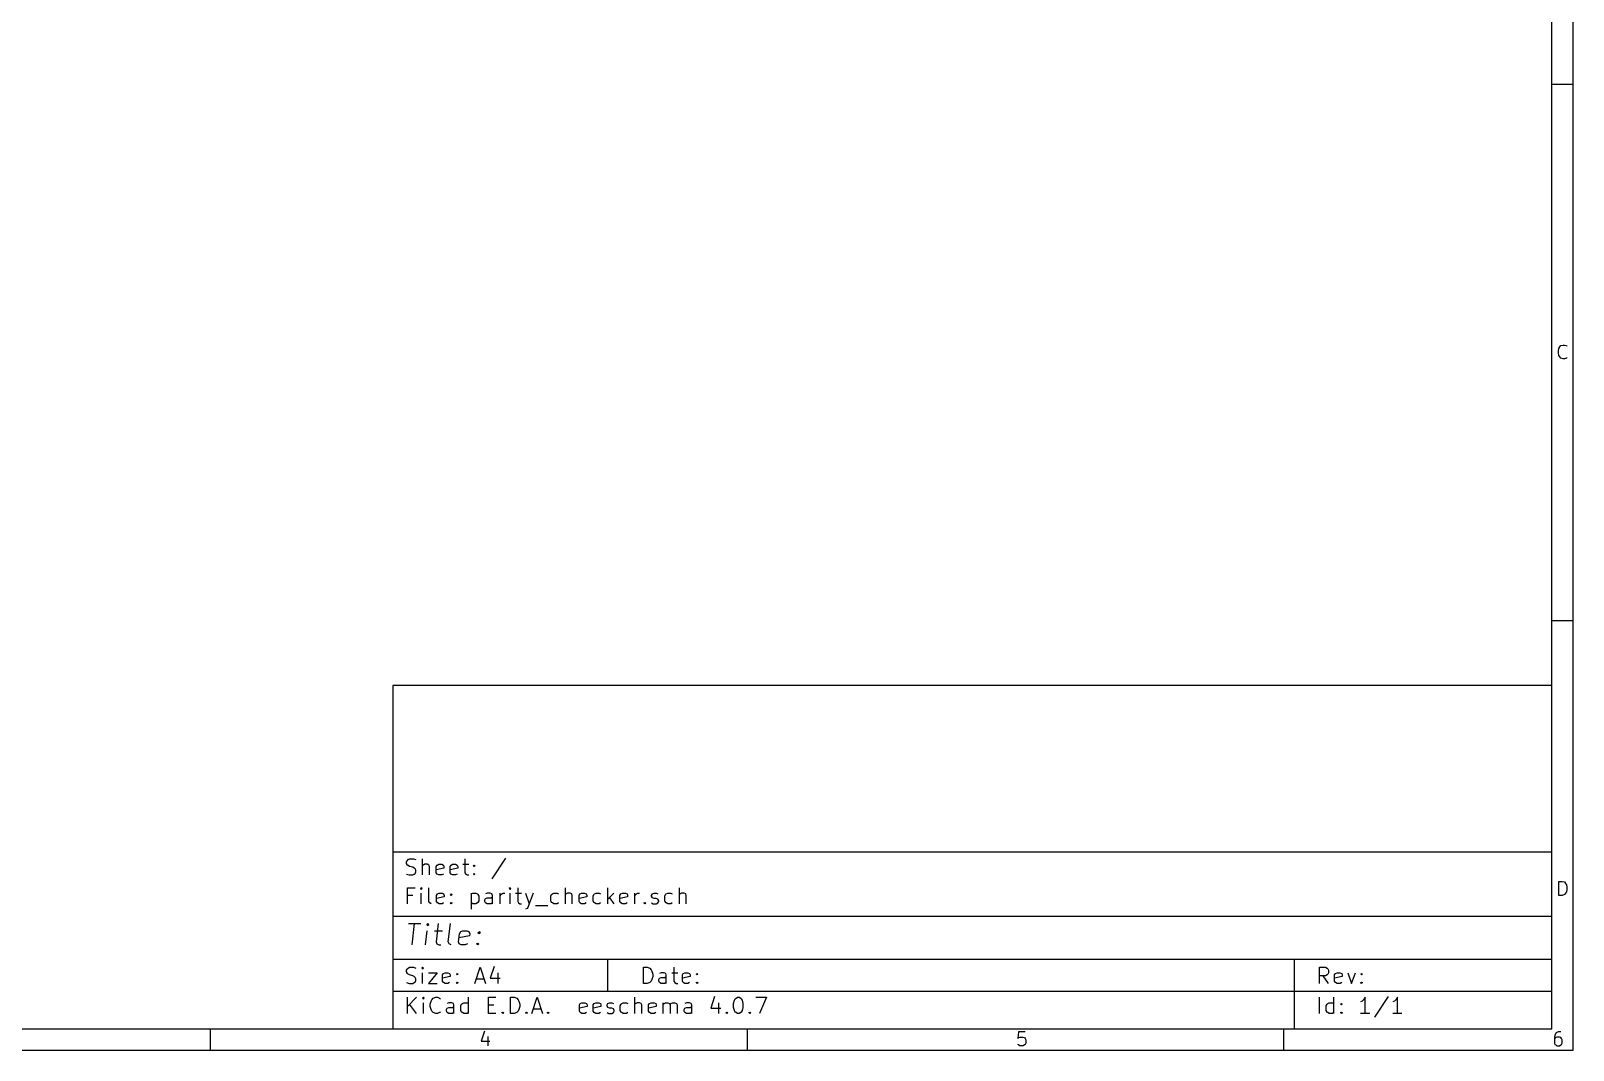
# Model space of a CAD drawing. Extents: x 10 to 287, y -200 to -10.
# Drawn here: x 143.3 to 287, y -200 to -105 of the extents above; entities that cross this region are included whole.
import ezdxf

# ---------------------------------------------------------------- set-up
doc = ezdxf.new("R2010")
doc.units = 0
doc.header["$MEASUREMENT"] = 0

msp = doc.modelspace()

# ---------------------------------------------------------------- linework, layer by layer
at = {"layer": 'Red 2'}
for p, q in [((286.995, -200), (286.995, -10.0076)), ((285.013, -198.018), (285.013, -11.9888)), ((286.995, -110.007), (285.013, -110.007)), ((285.623, -134.823), (285.674, -134.595)), ((285.623, -135.026), (285.623, -134.823)), ((285.674, -135.255), (285.623, -135.026)), ((285.674, -134.595), (285.75, -134.468)), ((285.75, -134.468), (285.852, -134.341)), ((285.852, -134.341), (286.055, -134.29)), ((286.055, -134.29), (286.182, -134.29)), ((286.182, -134.29), (286.36, -134.341)), ((286.36, -134.341), (286.41, -134.391)), ((285.75, -135.382), (285.674, -135.255)), ((285.852, -135.509), (285.75, -135.382)), ((286.055, -135.585), (285.852, -135.509)), ((286.182, -135.585), (286.055, -135.585)), ((286.36, -135.509), (286.182, -135.585)), ((286.41, -135.458), (286.36, -135.509)), ((286.995, -159.995), (285.013, -159.995)), ((177.013, -166.014), (177.013, -198.018)), ((285.013, -166.014), (177.013, -166.014)), ((285.013, -198.018), (285.013, -166.014)), ((177.013, -181.508), (285.013, -181.508)), ((178.283, -182.448), (178.359, -182.321)), ((178.283, -182.601), (178.283, -182.448)), ((178.359, -182.321), (178.435, -182.245)), ((178.435, -182.245), (178.562, -182.169)), ((178.562, -182.169), (178.943, -182.169)), ((178.943, -182.169), (179.146, -182.245)), ((179.781, -183.667), (179.781, -182.169)), ((183.718, -182.169), (183.718, -183.464)), ((187.503, -182.093), (186.233, -184.023)), ((178.359, -182.753), (178.283, -182.601)), ((178.283, -183.591), (178.511, -183.667)), ((178.435, -182.804), (178.359, -182.753)), ((178.562, -182.88), (178.435, -182.804)), ((178.511, -183.667), (178.867, -183.667)), ((178.867, -182.956), (178.562, -182.88)), ((178.994, -183.032), (178.867, -182.956)), ((178.867, -183.667), (178.994, -183.591)), ((179.07, -183.109), (178.994, -183.032)), ((178.994, -183.591), (179.07, -183.54)), ((179.146, -183.236), (179.07, -183.109)), ((179.07, -183.54), (179.146, -183.388)), ((179.146, -183.388), (179.146, -183.236)), ((179.857, -182.753), (179.781, -182.804)), ((179.984, -182.677), (179.857, -182.753)), ((180.213, -182.677), (179.984, -182.677)), ((180.365, -182.753), (180.213, -182.677)), ((180.416, -182.88), (180.365, -182.753)), ((180.416, -183.667), (180.416, -182.88)), ((181.051, -182.88), (181.127, -182.753)), ((181.051, -183.464), (181.051, -182.88)), ((181.762, -183.032), (181.051, -183.185)), ((181.127, -183.591), (181.051, -183.464)), ((181.127, -182.753), (181.28, -182.677)), ((181.28, -183.667), (181.127, -183.591)), ((181.28, -182.677), (181.559, -182.677)), ((181.559, -183.667), (181.28, -183.667)), ((181.559, -182.677), (181.712, -182.753)), ((181.712, -183.591), (181.559, -183.667)), ((181.712, -182.753), (181.762, -182.88)), ((181.762, -182.88), (181.762, -183.032)), ((182.347, -182.88), (182.423, -182.753)), ((182.347, -183.464), (182.347, -182.88)), ((183.058, -183.032), (182.347, -183.185)), ((182.423, -183.591), (182.347, -183.464)), ((182.423, -182.753), (182.575, -182.677)), ((182.575, -183.667), (182.423, -183.591)), ((182.575, -182.677), (182.855, -182.677)), ((182.855, -183.667), (182.575, -183.667)), ((182.855, -182.677), (183.007, -182.753)), ((183.007, -183.591), (182.855, -183.667)), ((183.007, -182.753), (183.058, -182.88)), ((183.058, -182.88), (183.058, -183.032)), ((183.515, -182.677), (184.074, -182.677)), ((183.718, -183.464), (183.794, -183.591)), ((183.794, -183.591), (183.921, -183.667)), ((183.921, -183.667), (184.074, -183.667)), ((184.506, -182.804), (184.582, -182.753)), ((184.582, -182.88), (184.506, -182.804)), ((184.506, -183.591), (184.582, -183.54)), ((184.582, -183.667), (184.506, -183.591)), ((184.582, -182.753), (184.658, -182.804)), ((184.582, -182.753), (184.582, -182.88)), ((184.658, -182.804), (184.582, -182.88)), ((184.582, -183.54), (184.658, -183.591)), ((184.582, -183.54), (184.582, -183.667)), ((184.658, -183.591), (184.582, -183.667)), ((178.359, -186.36), (178.359, -184.861)), ((178.359, -184.861), (179.07, -184.861)), ((179.654, -184.861), (179.578, -184.937)), ((179.578, -184.937), (179.654, -185.014)), ((179.73, -184.937), (179.654, -184.861)), ((179.654, -184.861), (179.654, -185.014)), ((179.654, -185.014), (179.73, -184.937)), ((179.654, -186.36), (179.654, -185.369)), ((180.365, -186.157), (180.365, -184.861)), ((181.153, -185.445), (181.305, -185.369)), ((181.305, -185.369), (181.585, -185.369)), ((181.585, -185.369), (181.737, -185.445)), ((184.302, -185.369), (184.302, -186.868)), ((184.302, -185.445), (184.455, -185.369)), ((184.455, -185.369), (184.734, -185.369)), ((184.734, -185.369), (184.887, -185.445)), ((185.801, -185.369), (185.649, -185.445)), ((186.08, -185.369), (185.801, -185.369)), ((186.233, -185.445), (186.08, -185.369)), ((186.995, -186.36), (186.995, -185.369)), ((187.147, -185.445), (187.274, -185.369)), ((187.274, -185.369), (187.427, -185.369)), ((187.935, -184.861), (187.858, -184.937)), ((187.858, -184.937), (187.935, -185.014)), ((188.011, -184.937), (187.935, -184.861)), ((187.935, -184.861), (187.935, -185.014)), ((187.935, -185.014), (188.011, -184.937)), ((187.935, -186.36), (187.935, -185.369)), ((188.443, -185.369), (189.001, -185.369)), ((188.646, -184.861), (188.646, -186.157)), ((189.357, -185.369), (189.713, -186.36)), ((190.094, -185.369), (189.713, -186.36)), ((191.872, -185.445), (191.999, -185.369)), ((191.999, -185.369), (192.303, -185.369)), ((192.303, -185.369), (192.43, -185.445)), ((193.091, -186.36), (193.091, -184.861)), ((193.294, -185.369), (193.167, -185.445)), ((193.523, -185.369), (193.294, -185.369)), ((193.675, -185.445), (193.523, -185.369)), ((194.437, -185.445), (194.589, -185.369)), ((194.589, -185.369), (194.869, -185.369)), ((194.869, -185.369), (195.021, -185.445)), ((195.809, -185.445), (195.936, -185.369)), ((195.936, -185.369), (196.24, -185.369)), ((196.24, -185.369), (196.367, -185.445)), ((197.028, -186.36), (197.028, -184.861)), ((197.612, -185.369), (197.028, -185.928)), ((198.247, -185.445), (198.399, -185.369)), ((198.399, -185.369), (198.679, -185.369)), ((198.679, -185.369), (198.831, -185.445)), ((199.542, -186.36), (199.542, -185.369)), ((199.695, -185.445), (199.822, -185.369)), ((199.822, -185.369), (199.974, -185.369)), ((201.193, -185.445), (201.346, -185.369)), ((201.346, -185.369), (201.549, -185.369)), ((201.549, -185.369), (201.701, -185.445)), ((202.489, -185.445), (202.616, -185.369)), ((202.616, -185.369), (202.921, -185.369)), ((202.921, -185.369), (203.048, -185.445)), ((203.708, -186.36), (203.708, -184.861)), ((203.911, -185.369), (203.784, -185.445)), ((204.14, -185.369), (203.911, -185.369)), ((204.292, -185.445), (204.14, -185.369)), ((285.674, -185.572), (285.674, -184.277)), ((285.674, -184.277), (285.979, -184.277)), ((285.979, -184.277), (286.182, -184.328)), ((286.182, -184.328), (286.283, -184.455)), ((286.283, -185.369), (286.182, -185.496)), ((286.283, -184.455), (286.36, -184.582)), ((286.36, -185.242), (286.283, -185.369)), ((286.36, -184.582), (286.41, -184.81)), ((286.41, -185.014), (286.36, -185.242)), ((286.41, -184.81), (286.41, -185.014)), ((178.867, -185.572), (178.359, -185.572)), ((180.442, -186.284), (180.365, -186.157)), ((180.569, -186.36), (180.442, -186.284)), ((181.077, -185.572), (181.153, -185.445)), ((181.077, -186.157), (181.077, -185.572)), ((181.788, -185.725), (181.077, -185.877)), ((181.153, -186.284), (181.077, -186.157)), ((181.305, -186.36), (181.153, -186.284)), ((181.585, -186.36), (181.305, -186.36)), ((181.737, -186.284), (181.585, -186.36)), ((181.737, -185.445), (181.788, -185.572)), ((181.788, -185.572), (181.788, -185.725)), ((182.372, -185.496), (182.448, -185.445)), ((182.448, -185.572), (182.372, -185.496)), ((182.372, -186.284), (182.448, -186.233)), ((182.448, -186.36), (182.372, -186.284)), ((182.448, -185.445), (182.524, -185.496)), ((182.448, -185.445), (182.448, -185.572)), ((182.524, -185.496), (182.448, -185.572)), ((182.448, -186.233), (182.524, -186.284)), ((182.448, -186.233), (182.448, -186.36)), ((182.524, -186.284), (182.448, -186.36)), ((184.455, -186.36), (184.302, -186.284)), ((184.734, -186.36), (184.455, -186.36)), ((184.887, -186.284), (184.734, -186.36)), ((184.887, -185.445), (184.937, -185.496)), ((184.937, -186.233), (184.887, -186.284)), ((184.937, -185.496), (185.014, -185.649)), ((185.014, -186.08), (184.937, -186.233)), ((185.014, -185.649), (185.014, -186.08)), ((185.572, -186.004), (185.649, -185.877)), ((185.572, -186.157), (185.572, -186.004)), ((185.649, -186.284), (185.572, -186.157)), ((185.649, -185.877), (185.801, -185.801)), ((185.801, -186.36), (185.649, -186.284)), ((185.801, -185.801), (186.157, -185.801)), ((186.157, -186.36), (185.801, -186.36)), ((186.157, -185.801), (186.284, -185.725)), ((186.284, -186.284), (186.157, -186.36)), ((186.284, -185.572), (186.233, -185.445)), ((186.284, -186.36), (186.284, -185.572)), ((186.995, -185.649), (187.071, -185.496)), ((187.071, -185.496), (187.147, -185.445)), ((188.646, -186.157), (188.722, -186.284)), ((188.722, -186.284), (188.849, -186.36)), ((188.849, -186.36), (189.001, -186.36)), ((189.509, -186.792), (189.357, -186.868)), ((189.586, -186.715), (189.509, -186.792)), ((189.713, -186.36), (189.586, -186.715)), ((190.297, -186.512), (191.44, -186.512)), ((191.719, -185.649), (191.795, -185.496)), ((191.719, -186.08), (191.719, -185.649)), ((191.795, -186.233), (191.719, -186.08)), ((191.795, -185.496), (191.872, -185.445)), ((191.872, -186.284), (191.795, -186.233)), ((191.999, -186.36), (191.872, -186.284)), ((192.303, -186.36), (191.999, -186.36)), ((192.43, -186.284), (192.303, -186.36)), ((193.167, -185.445), (193.091, -185.496)), ((193.726, -185.572), (193.675, -185.445)), ((193.726, -186.36), (193.726, -185.572)), ((194.361, -185.572), (194.437, -185.445)), ((194.361, -186.157), (194.361, -185.572)), ((195.072, -185.725), (194.361, -185.877)), ((194.437, -186.284), (194.361, -186.157)), ((194.589, -186.36), (194.437, -186.284)), ((194.869, -186.36), (194.589, -186.36)), ((195.021, -186.284), (194.869, -186.36)), ((195.021, -185.445), (195.072, -185.572)), ((195.072, -185.572), (195.072, -185.725)), ((195.656, -185.649), (195.732, -185.496)), ((195.656, -186.08), (195.656, -185.649)), ((195.732, -186.233), (195.656, -186.08)), ((195.732, -185.496), (195.809, -185.445)), ((195.809, -186.284), (195.732, -186.233)), ((195.936, -186.36), (195.809, -186.284)), ((196.24, -186.36), (195.936, -186.36)), ((196.367, -186.284), (196.24, -186.36)), ((197.18, -185.801), (197.612, -186.36)), ((198.171, -185.572), (198.247, -185.445)), ((198.171, -186.157), (198.171, -185.572)), ((198.882, -185.725), (198.171, -185.877)), ((198.247, -186.284), (198.171, -186.157)), ((198.399, -186.36), (198.247, -186.284)), ((198.679, -186.36), (198.399, -186.36)), ((198.831, -186.284), (198.679, -186.36)), ((198.831, -185.445), (198.882, -185.572)), ((198.882, -185.572), (198.882, -185.725)), ((199.542, -185.649), (199.619, -185.496)), ((199.619, -185.496), (199.695, -185.445)), ((200.406, -186.284), (200.482, -186.233)), ((200.482, -186.36), (200.406, -186.284)), ((200.482, -186.233), (200.558, -186.284)), ((200.482, -186.233), (200.482, -186.36)), ((200.558, -186.284), (200.482, -186.36)), ((201.117, -185.572), (201.193, -185.445)), ((201.117, -185.649), (201.117, -185.572)), ((201.193, -185.801), (201.117, -185.649)), ((201.117, -186.284), (201.27, -186.36)), ((201.346, -185.877), (201.193, -185.801)), ((201.27, -186.36), (201.549, -186.36)), ((201.549, -185.877), (201.346, -185.877)), ((201.701, -185.928), (201.549, -185.877)), ((201.549, -186.36), (201.701, -186.284)), ((201.778, -186.08), (201.701, -185.928)), ((201.701, -186.284), (201.778, -186.157)), ((201.778, -186.157), (201.778, -186.08)), ((202.336, -185.649), (202.413, -185.496)), ((202.336, -186.08), (202.336, -185.649)), ((202.413, -186.233), (202.336, -186.08)), ((202.413, -185.496), (202.489, -185.445)), ((202.489, -186.284), (202.413, -186.233)), ((202.616, -186.36), (202.489, -186.284)), ((202.921, -186.36), (202.616, -186.36)), ((203.048, -186.284), (202.921, -186.36)), ((203.784, -185.445), (203.708, -185.496)), ((204.343, -185.572), (204.292, -185.445)), ((204.343, -186.36), (204.343, -185.572)), ((285.979, -185.572), (285.674, -185.572)), ((286.182, -185.496), (285.979, -185.572)), ((177.013, -187.503), (285.013, -187.503)), ((178.46, -188.189), (179.603, -188.189)), ((178.791, -190.195), (179.019, -188.189)), ((180.264, -188.189), (180.162, -188.29)), ((180.264, -188.189), (180.238, -188.392)), ((180.365, -188.29), (180.264, -188.189)), ((181.229, -188.189), (181.026, -189.916)), ((182.169, -189.916), (182.372, -188.189)), ((180.035, -190.195), (180.188, -188.874)), ((180.162, -188.29), (180.238, -188.392)), ((180.238, -188.392), (180.365, -188.29)), ((180.873, -188.874), (181.635, -188.874)), ((183.109, -189.916), (183.21, -189.154)), ((184.15, -189.332), (183.159, -189.535)), ((183.21, -189.154), (183.337, -188.951)), ((183.337, -188.951), (183.515, -188.874)), ((183.515, -188.874), (183.896, -188.874)), ((183.896, -188.874), (184.099, -188.951)), ((184.099, -188.951), (184.175, -189.154)), ((184.175, -189.154), (184.15, -189.332)), ((184.937, -189.052), (185.064, -188.951)), ((185.039, -189.154), (184.937, -189.052)), ((185.064, -188.951), (185.039, -189.154)), ((185.141, -189.052), (185.039, -189.154)), ((185.064, -188.951), (185.141, -189.052)), ((181.026, -189.916), (181.102, -190.094)), ((181.102, -190.094), (181.28, -190.195)), ((181.28, -190.195), (181.483, -190.195)), ((182.245, -190.094), (182.169, -189.916)), ((182.423, -190.195), (182.245, -190.094)), ((183.185, -190.094), (183.109, -189.916)), ((183.363, -190.195), (183.185, -190.094)), ((183.744, -190.195), (183.363, -190.195)), ((183.947, -190.094), (183.744, -190.195)), ((184.81, -190.094), (184.912, -190.017)), ((184.912, -190.195), (184.81, -190.094)), ((184.912, -190.017), (185.014, -190.094)), ((184.912, -190.017), (184.912, -190.195)), ((185.014, -190.094), (184.912, -190.195)), ((177.013, -191.516), (285.013, -191.516)), ((178.283, -192.557), (178.359, -192.43)), ((178.283, -192.71), (178.283, -192.557)), ((178.359, -192.43), (178.435, -192.354)), ((178.435, -192.354), (178.562, -192.278)), ((178.562, -192.278), (178.943, -192.278)), ((178.943, -192.278), (179.146, -192.354)), ((179.781, -192.278), (179.705, -192.354)), ((179.705, -192.354), (179.781, -192.43)), ((179.857, -192.354), (179.781, -192.278)), ((179.781, -192.278), (179.781, -192.43)), ((179.781, -192.43), (179.857, -192.354)), ((184.658, -193.777), (185.141, -192.278)), ((185.141, -192.278), (185.649, -193.777)), ((186.436, -192.202), (186.08, -193.294)), ((197.002, -191.516), (197.002, -194.513)), ((200.355, -193.777), (200.355, -192.278)), ((200.355, -192.278), (200.711, -192.278)), ((200.711, -192.278), (200.939, -192.354)), ((200.939, -192.354), (201.066, -192.507)), ((201.066, -192.507), (201.143, -192.634)), ((203.2, -192.278), (203.2, -193.573)), ((261.01, -191.516), (261.01, -198.018)), ((263.347, -193.777), (263.347, -192.278)), ((263.347, -192.278), (263.931, -192.278)), ((263.931, -192.278), (264.058, -192.354)), ((264.058, -192.354), (264.135, -192.43)), ((264.135, -192.43), (264.211, -192.557)), ((264.211, -192.557), (264.211, -192.786)), ((178.359, -192.862), (178.283, -192.71)), ((178.283, -193.7), (178.511, -193.777)), ((178.435, -192.913), (178.359, -192.862)), ((178.562, -192.989), (178.435, -192.913)), ((178.511, -193.777), (178.867, -193.777)), ((178.867, -193.065), (178.562, -192.989)), ((178.994, -193.142), (178.867, -193.065)), ((178.867, -193.777), (178.994, -193.7)), ((179.07, -193.218), (178.994, -193.142)), ((178.994, -193.7), (179.07, -193.65)), ((179.146, -193.345), (179.07, -193.218)), ((179.07, -193.65), (179.146, -193.497)), ((179.146, -193.497), (179.146, -193.345)), ((179.781, -193.777), (179.781, -192.786)), ((180.34, -192.786), (181.127, -192.786)), ((181.127, -192.786), (180.34, -193.777)), ((180.34, -193.777), (181.127, -193.777)), ((181.635, -192.989), (181.712, -192.862)), ((181.635, -193.573), (181.635, -192.989)), ((182.347, -193.142), (181.635, -193.294)), ((181.712, -193.7), (181.635, -193.573)), ((181.712, -192.862), (181.864, -192.786)), ((181.864, -193.777), (181.712, -193.7)), ((181.864, -192.786), (182.143, -192.786)), ((182.143, -193.777), (181.864, -193.777)), ((182.143, -192.786), (182.296, -192.862)), ((182.296, -193.7), (182.143, -193.777)), ((182.296, -192.862), (182.347, -192.989)), ((182.347, -192.989), (182.347, -193.142)), ((182.931, -192.913), (183.007, -192.862)), ((183.007, -192.989), (182.931, -192.913)), ((182.931, -193.7), (183.007, -193.65)), ((183.007, -193.777), (182.931, -193.7)), ((183.007, -192.862), (183.083, -192.913)), ((183.007, -192.862), (183.007, -192.989)), ((183.083, -192.913), (183.007, -192.989)), ((183.007, -193.65), (183.083, -193.7)), ((183.007, -193.65), (183.007, -193.777)), ((183.083, -193.7), (183.007, -193.777)), ((184.785, -193.345), (185.496, -193.345)), ((186.08, -193.294), (187.02, -193.294)), ((186.792, -192.786), (186.792, -193.777)), ((200.711, -193.777), (200.355, -193.777)), ((200.939, -193.7), (200.711, -193.777)), ((201.066, -193.573), (200.939, -193.7)), ((201.143, -193.421), (201.066, -193.573)), ((201.143, -192.634), (201.219, -192.913)), ((201.219, -193.142), (201.143, -193.421)), ((201.219, -192.913), (201.219, -193.142)), ((201.778, -193.421), (201.854, -193.294)), ((201.778, -193.573), (201.778, -193.421)), ((201.854, -193.7), (201.778, -193.573)), ((202.006, -192.786), (201.854, -192.862)), ((201.854, -193.294), (202.006, -193.218)), ((202.006, -193.777), (201.854, -193.7)), ((202.286, -192.786), (202.006, -192.786)), ((202.006, -193.218), (202.362, -193.218)), ((202.362, -193.777), (202.006, -193.777)), ((202.438, -192.862), (202.286, -192.786)), ((202.362, -193.218), (202.489, -193.142)), ((202.489, -193.7), (202.362, -193.777)), ((202.489, -192.989), (202.438, -192.862)), ((202.489, -193.777), (202.489, -192.989)), ((202.997, -192.786), (203.556, -192.786)), ((203.2, -193.573), (203.276, -193.7)), ((203.276, -193.7), (203.403, -193.777)), ((203.403, -193.777), (203.556, -193.777)), ((203.987, -192.989), (204.064, -192.862)), ((203.987, -193.573), (203.987, -192.989)), ((204.699, -193.142), (203.987, -193.294)), ((204.064, -193.7), (203.987, -193.573)), ((204.064, -192.862), (204.216, -192.786)), ((204.216, -193.777), (204.064, -193.7)), ((204.216, -192.786), (204.495, -192.786)), ((204.495, -193.777), (204.216, -193.777)), ((204.495, -192.786), (204.648, -192.862)), ((204.648, -193.7), (204.495, -193.777)), ((204.648, -192.862), (204.699, -192.989)), ((204.699, -192.989), (204.699, -193.142)), ((205.283, -192.913), (205.359, -192.862)), ((205.359, -192.989), (205.283, -192.913)), ((205.283, -193.7), (205.359, -193.65)), ((205.359, -193.777), (205.283, -193.7)), ((205.359, -192.862), (205.435, -192.913)), ((205.359, -192.862), (205.359, -192.989)), ((205.435, -192.913), (205.359, -192.989)), ((205.359, -193.65), (205.435, -193.7)), ((205.359, -193.65), (205.359, -193.777)), ((205.435, -193.7), (205.359, -193.777)), ((263.931, -193.065), (263.347, -193.065)), ((264.211, -193.777), (263.703, -193.065)), ((264.058, -192.989), (263.931, -193.065)), ((264.135, -192.913), (264.058, -192.989)), ((264.211, -192.786), (264.135, -192.913)), ((264.77, -192.989), (264.846, -192.862)), ((264.77, -193.573), (264.77, -192.989)), ((265.481, -193.142), (264.77, -193.294)), ((264.846, -193.7), (264.77, -193.573)), ((264.846, -192.862), (264.998, -192.786)), ((264.998, -193.777), (264.846, -193.7)), ((264.998, -192.786), (265.278, -192.786)), ((265.278, -193.777), (264.998, -193.777)), ((265.278, -192.786), (265.43, -192.862)), ((265.43, -193.7), (265.278, -193.777)), ((265.43, -192.862), (265.481, -192.989)), ((265.481, -192.989), (265.481, -193.142)), ((265.989, -192.786), (266.344, -193.777)), ((266.344, -193.777), (266.725, -192.786)), ((267.208, -192.913), (267.284, -192.862)), ((267.284, -192.989), (267.208, -192.913)), ((267.208, -193.7), (267.284, -193.65)), ((267.284, -193.777), (267.208, -193.7)), ((267.284, -192.862), (267.36, -192.913)), ((267.284, -192.862), (267.284, -192.989)), ((267.36, -192.913), (267.284, -192.989)), ((267.284, -193.65), (267.36, -193.7)), ((267.284, -193.65), (267.284, -193.777)), ((267.36, -193.7), (267.284, -193.777)), ((177.013, -194.513), (285.013, -194.513)), ((178.359, -196.571), (178.359, -195.072)), ((179.222, -195.072), (178.359, -195.936)), ((179.857, -195.072), (179.781, -195.148)), ((179.781, -195.148), (179.857, -195.224)), ((179.934, -195.148), (179.857, -195.072)), ((179.857, -195.072), (179.857, -195.224)), ((179.857, -195.224), (179.934, -195.148)), ((180.492, -195.707), (180.569, -195.428)), ((180.569, -195.428), (180.645, -195.301)), ((180.645, -195.301), (180.772, -195.148)), ((180.772, -195.148), (181, -195.072)), ((181, -195.072), (181.153, -195.072)), ((181.153, -195.072), (181.356, -195.148)), ((181.356, -195.148), (181.432, -195.224)), ((184.048, -196.571), (184.048, -195.072)), ((185.903, -196.571), (185.903, -195.072)), ((185.903, -195.072), (186.614, -195.072)), ((187.96, -196.571), (187.96, -195.072)), ((187.96, -195.072), (188.316, -195.072)), ((188.316, -195.072), (188.544, -195.148)), ((188.544, -195.148), (188.671, -195.301)), ((188.671, -195.301), (188.747, -195.428)), ((188.747, -195.428), (188.824, -195.707)), ((189.967, -196.571), (190.449, -195.072)), ((190.449, -195.072), (190.957, -196.571)), ((199.568, -196.571), (199.568, -195.072)), ((206.985, -194.996), (206.629, -196.088)), ((208.763, -195.656), (208.839, -195.351)), ((208.839, -195.351), (208.915, -195.224)), ((208.915, -195.224), (208.991, -195.148)), ((208.991, -195.148), (209.118, -195.072)), ((209.118, -195.072), (209.271, -195.072)), ((209.271, -195.072), (209.423, -195.148)), ((209.423, -195.148), (209.474, -195.224)), ((209.474, -195.224), (209.55, -195.351)), ((209.55, -195.351), (209.626, -195.656)), ((210.82, -195.072), (211.836, -195.072)), ((211.836, -195.072), (211.176, -196.571)), ((263.347, -196.571), (263.347, -195.072)), ((264.693, -196.571), (264.693, -195.072)), ((267.335, -195.428), (267.183, -195.504)), ((267.462, -195.301), (267.335, -195.428)), ((267.614, -195.072), (267.462, -195.301)), ((267.614, -196.571), (267.614, -195.072)), ((269.748, -194.996), (268.478, -196.926)), ((270.332, -195.428), (270.18, -195.504)), ((270.459, -195.301), (270.332, -195.428)), ((270.612, -195.072), (270.459, -195.301)), ((270.612, -196.571), (270.612, -195.072)), ((179.222, -196.571), (178.562, -195.707)), ((179.857, -196.571), (179.857, -195.58)), ((180.492, -195.936), (180.492, -195.707)), ((180.569, -196.215), (180.492, -195.936)), ((180.645, -196.367), (180.569, -196.215)), ((180.772, -196.494), (180.645, -196.367)), ((181, -196.571), (180.772, -196.494)), ((181.153, -196.571), (181, -196.571)), ((181.356, -196.494), (181.153, -196.571)), ((181.432, -196.444), (181.356, -196.494)), ((181.991, -196.215), (182.067, -196.088)), ((181.991, -196.367), (181.991, -196.215)), ((182.067, -196.494), (181.991, -196.367)), ((182.22, -195.58), (182.067, -195.656)), ((182.067, -196.088), (182.22, -196.012)), ((182.22, -196.571), (182.067, -196.494)), ((182.499, -195.58), (182.22, -195.58)), ((182.22, -196.012), (182.575, -196.012)), ((182.575, -196.571), (182.22, -196.571)), ((182.651, -195.656), (182.499, -195.58)), ((182.575, -196.012), (182.702, -195.936)), ((182.702, -196.494), (182.575, -196.571)), ((182.702, -195.783), (182.651, -195.656)), ((182.702, -196.571), (182.702, -195.783)), ((183.337, -195.859), (183.413, -195.707)), ((183.337, -196.291), (183.337, -195.859)), ((183.413, -196.444), (183.337, -196.291)), ((183.413, -195.707), (183.49, -195.656)), ((183.49, -196.494), (183.413, -196.444)), ((183.49, -195.656), (183.617, -195.58)), ((183.617, -196.571), (183.49, -196.494)), ((183.617, -195.58), (183.921, -195.58)), ((183.921, -196.571), (183.617, -196.571)), ((183.921, -195.58), (184.048, -195.656)), ((184.048, -196.494), (183.921, -196.571)), ((185.903, -195.783), (186.411, -195.783)), ((186.614, -196.571), (185.903, -196.571)), ((187.173, -196.494), (187.249, -196.444)), ((187.249, -196.571), (187.173, -196.494)), ((187.249, -196.444), (187.325, -196.494)), ((187.249, -196.444), (187.249, -196.571)), ((187.325, -196.494), (187.249, -196.571)), ((188.316, -196.571), (187.96, -196.571)), ((188.544, -196.494), (188.316, -196.571)), ((188.671, -196.367), (188.544, -196.494)), ((188.747, -196.215), (188.671, -196.367)), ((188.824, -195.936), (188.747, -196.215)), ((188.824, -195.707), (188.824, -195.936)), ((189.382, -196.494), (189.459, -196.444)), ((189.459, -196.571), (189.382, -196.494)), ((189.459, -196.444), (189.535, -196.494)), ((189.459, -196.444), (189.459, -196.571)), ((189.535, -196.494), (189.459, -196.571)), ((190.094, -196.139), (190.805, -196.139)), ((191.389, -196.494), (191.465, -196.444)), ((191.465, -196.571), (191.389, -196.494)), ((191.465, -196.444), (191.541, -196.494)), ((191.465, -196.444), (191.465, -196.571)), ((191.541, -196.494), (191.465, -196.571)), ((194.386, -195.783), (194.462, -195.656)), ((194.386, -196.367), (194.386, -195.783)), ((195.097, -195.936), (194.386, -196.088)), ((194.462, -196.494), (194.386, -196.367)), ((194.462, -195.656), (194.615, -195.58)), ((194.615, -196.571), (194.462, -196.494)), ((194.615, -195.58), (194.894, -195.58)), ((194.894, -196.571), (194.615, -196.571)), ((194.894, -195.58), (195.047, -195.656)), ((195.047, -196.494), (194.894, -196.571)), ((195.047, -195.656), (195.097, -195.783)), ((195.097, -195.783), (195.097, -195.936)), ((195.682, -195.783), (195.758, -195.656)), ((195.682, -196.367), (195.682, -195.783)), ((196.393, -195.936), (195.682, -196.088)), ((195.758, -196.494), (195.682, -196.367)), ((195.758, -195.656), (195.91, -195.58)), ((195.91, -196.571), (195.758, -196.494)), ((195.91, -195.58), (196.19, -195.58)), ((196.19, -196.571), (195.91, -196.571)), ((196.19, -195.58), (196.342, -195.656)), ((196.342, -196.494), (196.19, -196.571)), ((196.342, -195.656), (196.393, -195.783)), ((196.393, -195.783), (196.393, -195.936)), ((196.977, -195.783), (197.053, -195.656)), ((196.977, -195.859), (196.977, -195.783)), ((197.053, -196.012), (196.977, -195.859)), ((196.977, -196.494), (197.129, -196.571)), ((197.053, -195.656), (197.206, -195.58)), ((197.206, -196.088), (197.053, -196.012)), ((197.129, -196.571), (197.409, -196.571)), ((197.206, -195.58), (197.409, -195.58)), ((197.409, -196.088), (197.206, -196.088)), ((197.409, -195.58), (197.561, -195.656)), ((197.561, -196.139), (197.409, -196.088)), ((197.409, -196.571), (197.561, -196.494)), ((197.637, -196.291), (197.561, -196.139)), ((197.561, -196.494), (197.637, -196.367)), ((197.637, -196.367), (197.637, -196.291)), ((198.196, -195.859), (198.272, -195.707)), ((198.196, -196.291), (198.196, -195.859)), ((198.272, -196.444), (198.196, -196.291)), ((198.272, -195.707), (198.349, -195.656)), ((198.349, -196.494), (198.272, -196.444)), ((198.349, -195.656), (198.476, -195.58)), ((198.476, -196.571), (198.349, -196.494)), ((198.476, -195.58), (198.78, -195.58)), ((198.78, -196.571), (198.476, -196.571)), ((198.78, -195.58), (198.907, -195.656)), ((198.907, -196.494), (198.78, -196.571)), ((199.644, -195.656), (199.568, -195.707)), ((199.771, -195.58), (199.644, -195.656)), ((200, -195.58), (199.771, -195.58)), ((200.152, -195.656), (200, -195.58)), ((200.203, -195.783), (200.152, -195.656)), ((200.203, -196.571), (200.203, -195.783)), ((200.838, -195.783), (200.914, -195.656)), ((200.838, -196.367), (200.838, -195.783)), ((201.549, -195.936), (200.838, -196.088)), ((200.914, -196.494), (200.838, -196.367)), ((200.914, -195.656), (201.066, -195.58)), ((201.066, -196.571), (200.914, -196.494)), ((201.066, -195.58), (201.346, -195.58)), ((201.346, -196.571), (201.066, -196.571)), ((201.346, -195.58), (201.498, -195.656)), ((201.498, -196.494), (201.346, -196.571)), ((201.498, -195.656), (201.549, -195.783)), ((201.549, -195.783), (201.549, -195.936)), ((202.209, -196.571), (202.209, -195.58)), ((202.209, -195.707), (202.286, -195.656)), ((202.286, -195.656), (202.413, -195.58)), ((202.413, -195.58), (202.641, -195.58)), ((202.641, -195.58), (202.794, -195.656)), ((202.794, -195.656), (202.844, -195.783)), ((202.844, -195.783), (202.921, -195.656)), ((202.844, -195.783), (202.844, -196.571)), ((202.921, -195.656), (203.073, -195.58)), ((203.073, -195.58), (203.276, -195.58)), ((203.276, -195.58), (203.429, -195.656)), ((203.429, -195.656), (203.505, -195.783)), ((203.505, -195.783), (203.505, -196.571)), ((204.14, -196.215), (204.216, -196.088)), ((204.14, -196.367), (204.14, -196.215)), ((204.216, -196.494), (204.14, -196.367)), ((204.368, -195.58), (204.216, -195.656)), ((204.216, -196.088), (204.368, -196.012)), ((204.368, -196.571), (204.216, -196.494)), ((204.648, -195.58), (204.368, -195.58)), ((204.368, -196.012), (204.724, -196.012)), ((204.724, -196.571), (204.368, -196.571)), ((204.8, -195.656), (204.648, -195.58)), ((204.724, -196.012), (204.851, -195.936)), ((204.851, -196.494), (204.724, -196.571)), ((204.851, -195.783), (204.8, -195.656)), ((204.851, -196.571), (204.851, -195.783)), ((206.629, -196.088), (207.569, -196.088)), ((207.34, -195.58), (207.34, -196.571)), ((208.051, -196.494), (208.128, -196.444)), ((208.128, -196.571), (208.051, -196.494)), ((208.128, -196.444), (208.204, -196.494)), ((208.128, -196.444), (208.128, -196.571)), ((208.204, -196.494), (208.128, -196.571)), ((208.763, -196.012), (208.763, -195.656)), ((208.839, -196.291), (208.763, -196.012)), ((208.915, -196.444), (208.839, -196.291)), ((208.991, -196.494), (208.915, -196.444)), ((209.118, -196.571), (208.991, -196.494)), ((209.271, -196.571), (209.118, -196.571)), ((209.423, -196.494), (209.271, -196.571)), ((209.474, -196.444), (209.423, -196.494)), ((209.55, -196.291), (209.474, -196.444)), ((209.626, -196.012), (209.55, -196.291)), ((209.626, -195.656), (209.626, -196.012)), ((210.185, -196.494), (210.261, -196.444)), ((210.261, -196.571), (210.185, -196.494)), ((210.261, -196.444), (210.337, -196.494)), ((210.261, -196.444), (210.261, -196.571)), ((210.337, -196.494), (210.261, -196.571)), ((263.982, -195.859), (264.058, -195.707)), ((263.982, -196.291), (263.982, -195.859)), ((264.058, -196.444), (263.982, -196.291)), ((264.058, -195.707), (264.135, -195.656)), ((264.135, -196.494), (264.058, -196.444)), ((264.135, -195.656), (264.262, -195.58)), ((264.262, -196.571), (264.135, -196.494)), ((264.262, -195.58), (264.566, -195.58)), ((264.566, -196.571), (264.262, -196.571)), ((264.566, -195.58), (264.693, -195.656)), ((264.693, -196.494), (264.566, -196.571)), ((265.328, -195.707), (265.405, -195.656)), ((265.405, -195.783), (265.328, -195.707)), ((265.328, -196.494), (265.405, -196.444)), ((265.405, -196.571), (265.328, -196.494)), ((265.405, -195.656), (265.481, -195.707)), ((265.405, -195.656), (265.405, -195.783)), ((265.481, -195.707), (265.405, -195.783)), ((265.405, -196.444), (265.481, -196.494)), ((265.405, -196.444), (265.405, -196.571)), ((265.481, -196.494), (265.405, -196.571)), ((268.046, -196.571), (267.183, -196.571)), ((271.043, -196.571), (270.18, -196.571)), ((11.9888, -198.018), (285.013, -198.018)), ((159.995, -198.018), (159.995, -200)), ((177.013, -198.018), (285.013, -198.018)), ((185.547, -198.222), (185.242, -199.161)), ((210.007, -198.018), (210.007, -200)), ((235.306, -198.298), (235.255, -198.907)), ((235.915, -198.298), (235.306, -198.298)), ((259.994, -198.018), (259.994, -200)), ((285.598, -198.298), (285.471, -198.349)), ((285.852, -198.298), (285.598, -198.298)), ((185.242, -199.161), (186.03, -199.161)), ((185.852, -198.73), (185.852, -199.593)), ((235.255, -198.907), (235.306, -198.831)), ((235.306, -199.517), (235.255, -199.466)), ((235.306, -198.831), (235.433, -198.78)), ((235.433, -199.593), (235.306, -199.517)), ((235.433, -198.78), (235.737, -198.78)), ((235.737, -199.593), (235.433, -199.593)), ((235.737, -198.78), (235.864, -198.831)), ((235.864, -199.517), (235.737, -199.593)), ((235.864, -198.831), (235.915, -198.907)), ((235.915, -199.466), (235.864, -199.517)), ((235.915, -198.907), (235.991, -199.034)), ((235.991, -199.339), (235.915, -199.466)), ((235.991, -199.034), (235.991, -199.339)), ((285.293, -198.603), (285.242, -198.831)), ((285.242, -198.831), (285.242, -199.339)), ((285.293, -198.907), (285.242, -199.034)), ((285.242, -199.339), (285.293, -199.466)), ((285.42, -198.399), (285.293, -198.603)), ((285.369, -198.831), (285.293, -198.907)), ((285.293, -199.466), (285.369, -199.517)), ((285.471, -198.78), (285.369, -198.831)), ((285.369, -199.517), (285.471, -199.593)), ((285.471, -198.349), (285.42, -198.399)), ((285.725, -198.78), (285.471, -198.78)), ((285.471, -199.593), (285.725, -199.593)), ((285.852, -198.831), (285.725, -198.78)), ((285.725, -199.593), (285.852, -199.517)), ((285.902, -198.907), (285.852, -198.831)), ((285.852, -199.517), (285.902, -199.466)), ((285.979, -199.034), (285.902, -198.907)), ((285.902, -199.466), (285.979, -199.339)), ((285.979, -199.339), (285.979, -199.034)), ((10.0076, -200), (286.995, -200))]:
    msp.add_line(p, q, dxfattribs=at)

doc.saveas('drawing.dxf')
